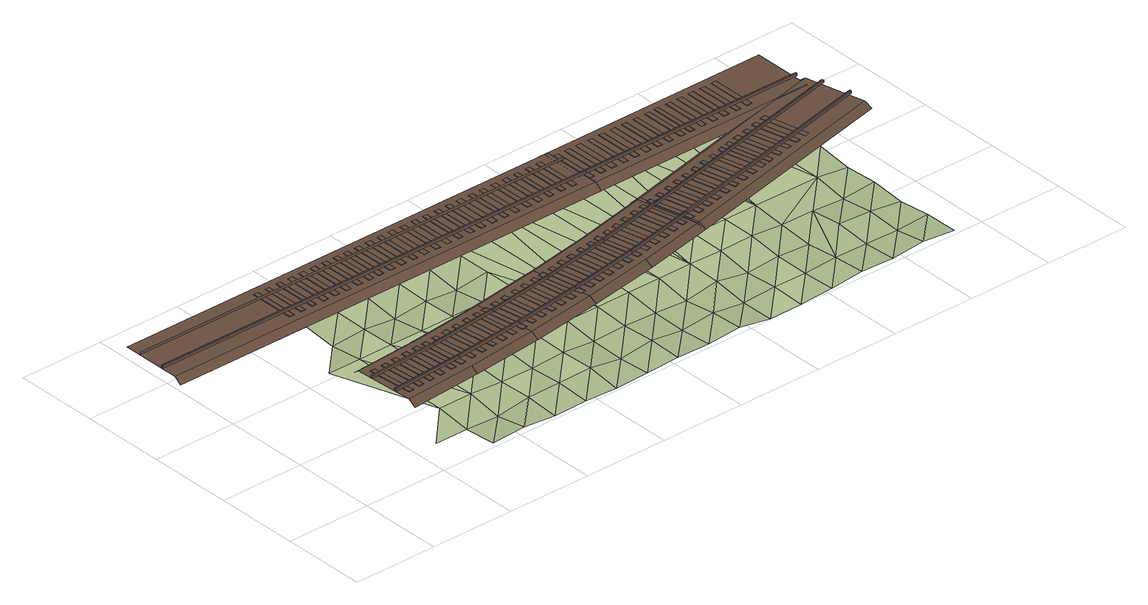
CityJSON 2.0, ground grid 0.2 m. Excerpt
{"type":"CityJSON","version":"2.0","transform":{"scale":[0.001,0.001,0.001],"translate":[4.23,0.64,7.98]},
"CityObjects":{
"terrain1":{"type":"TINRelief","geometry":[{"type":"CompositeSurface","lod":"3","boundaries":[[[0,1,2]],[[3,2,4]],[[3,4,5]],[[6,0,2]],[[7,8,0]],[[3,6,2]],[[6,7,0]],[[9,8,7]],[[10,3,5]],[[10,5,11]],[[12,6,3]],[[13,7,6]],[[14,15,16]],[[17,9,7]],[[12,3,10]],[[17,7,13]],[[18,16,9]],[[19,13,6]],[[12,19,6]],[[20,10,11]],[[18,9,17]],[[18,14,16]],[[21,20,11]],[[22,12,10]],[[23,13,19]],[[24,17,13]],[[22,10,20]],[[25,19,12]],[[18,26,14]],[[23,24,13]],[[27,18,17]],[[25,12,22]],[[25,23,19]],[[28,20,21]],[[27,17,24]],[[28,21,29]],[[30,26,18]],[[31,22,20]],[[27,30,18]],[[25,32,23]],[[33,24,23]],[[28,31,20]],[[34,25,22]],[[32,33,23]],[[35,27,24]],[[31,34,22]],[[36,28,29]],[[35,24,33]],[[37,32,25]],[[38,36,29]],[[37,25,34]],[[39,30,27]],[[40,31,28]],[[35,39,27]],[[41,33,32]],[[40,28,36]],[[42,34,31]],[[37,41,32]],[[43,35,33]],[[40,42,31]],[[42,37,34]],[[44,36,38]],[[41,43,33]],[[45,44,38]],[[46,39,35]],[[47,40,36]],[[46,35,43]],[[48,41,37]],[[44,47,36]],[[48,37,42]],[[49,42,40]],[[50,43,41]],[[49,40,47]],[[51,44,45]],[[49,48,42]],[[48,50,41]],[[50,46,43]],[[51,45,52]],[[53,47,44]],[[51,53,44]],[[54,49,47]],[[55,48,49]],[[55,46,50]],[[48,55,50]],[[53,54,47]],[[56,51,52]],[[57,56,52]],[[49,58,55]],[[59,53,51]],[[59,51,56]],[[60,54,53]],[[61,49,54]],[[59,60,53]],[[61,58,49]],[[62,56,57]],[[63,62,57]],[[64,59,56]],[[60,61,54]],[[62,64,56]],[[65,60,59]],[[65,59,64]],[[66,62,63]],[[66,63,67]],[[68,61,60]],[[69,64,62]],[[65,68,60]],[[66,69,62]],[[70,65,64]],[[69,70,64]],[[71,66,67]],[[72,65,70]],[[73,71,67]],[[65,74,68]],[[69,66,75]],[[75,66,71]],[[76,70,69]],[[72,77,65]],[[75,76,69]],[[78,72,70]],[[77,74,65]],[[71,73,79]],[[76,78,70]],[[80,79,73]],[[81,75,71]],[[79,81,71]],[[82,76,75]],[[82,75,81]],[[83,72,78]],[[84,78,76]],[[85,79,80]],[[83,77,72]],[[82,84,76]],[[86,85,80]],[[79,87,81]],[[84,83,78]],[[85,88,79]],[[87,82,81]],[[87,79,88]],[[89,85,86]],[[82,90,84]],[[91,89,86]],[[92,88,85]],[[84,93,83]],[[90,82,87]],[[92,85,89]],[[94,87,88]],[[92,94,88]],[[95,89,91]],[[96,93,84]],[[94,90,87]],[[90,96,84]],[[97,95,91]],[[98,92,89]],[[95,98,89]],[[99,94,92]],[[99,92,98]],[[100,90,94]],[[99,100,94]],[[101,96,90]],[[100,102,90]],[[102,101,90]],[[102,103,101]]]}]},
"railway1":{"type":"Railway","attributes":{"function":"1855"},"geometry":[{"type":"MultiSurface","lod":"3","boundaries":[[[104,105,106,107]],[[108,104,107,109]],[[109,107,106,110]],[[105,111,110,106]],[[111,108,109,110]],[[112,113,114,115]],[[116,112,115,117]],[[117,115,114,118]],[[113,119,118,114]],[[119,116,117,118]],[[120,121,122,123]],[[124,125,126,127]],[[128,124,127,129]],[[130,131,132,133]],[[134,130,133,135]],[[136,134,135,137]],[[129,127,126,138]],[[125,139,138,126]],[[140,141,142,143]],[[144,145,146,147]],[[139,128,129,138]],[[148,149,150,151]],[[152,153,154,155]],[[156,148,151,157]],[[157,151,150,158]],[[149,159,158,150]],[[160,161,162,163]],[[159,156,157,158]],[[164,165,166,167]],[[168,160,163,169]],[[170,164,167,171]],[[169,163,162,172]],[[171,167,166,173]],[[161,174,172,162]],[[165,175,173,166]],[[176,177,178,179]],[[175,170,171,173]],[[180,181,182,183]],[[184,180,183,185]],[[186,176,179,187]],[[185,183,182,188]],[[187,179,178,189]],[[153,120,123,190,191,154]],[[177,192,189,178]],[[181,193,188,182]],[[193,184,185,188]],[[194,195,196,197]],[[198,199,200,201]],[[202,194,197,203]],[[204,198,201,205]],[[203,197,196,206]],[[205,201,200,207]],[[195,208,206,196]],[[199,209,207,200]],[[209,204,205,207]],[[210,211,212,213]],[[214,215,216,217]],[[218,210,213,219]],[[220,214,217,221]],[[219,213,212,222]],[[221,217,216,223]],[[211,224,222,212]],[[215,225,223,216]],[[225,220,221,223]],[[226,227,228,229]],[[123,122,230,190]],[[231,232,233,234]],[[235,226,229,236]],[[237,231,234,238]],[[133,132,239,240]],[[135,133,240,241]],[[137,135,241,242]],[[236,229,228,243]],[[238,234,233,244]],[[227,245,243,228]],[[232,246,244,233]],[[143,142,247,248]],[[146,143,248,249]],[[147,142,247,250]],[[147,146,249,250]],[[246,237,238,244]],[[251,252,253,254]],[[155,154,191,255]],[[256,257,258,259]],[[260,251,254,261]],[[262,256,259,263]],[[261,254,253,264]],[[263,259,258,265]],[[252,266,264,253]],[[257,267,265,258]],[[267,262,263,265]],[[268,269,270,271]],[[272,273,274,275]],[[276,268,271,277]],[[278,272,275,279]],[[277,271,270,280]],[[279,275,274,281]],[[269,282,280,270]],[[273,283,281,274]],[[284,285,286,287]],[[283,278,279,281]],[[288,289,290,291]],[[292,284,287,293]],[[294,288,291,295]],[[296,297,298,299]],[[293,287,286,300]],[[295,291,290,301]],[[285,302,300,286]],[[289,303,301,290]],[[303,294,295,301]],[[304,305,306,307]],[[308,309,310,311]],[[312,308,311,313]],[[314,315,312,313]],[[316,304,307,317]],[[297,318,319,298]],[[320,321,322,323]],[[324,320,323,325]],[[317,307,306,326]],[[325,323,322,327]],[[305,328,326,306]],[[329,330,331,332]],[[321,333,327,322]],[[334,335,336,337]],[[333,324,325,327]],[[338,334,337,339]],[[340,341,342,343]],[[344,340,343,345]],[[339,337,336,346]],[[345,343,342,347]],[[335,348,346,336]],[[341,349,347,342]],[[350,351,352,353]],[[349,344,345,347]],[[190,230,354,355]],[[356,350,353,357]],[[358,359,360,361]],[[357,353,352,362]],[[363,358,361,364]],[[240,239,365,366]],[[241,240,366,367]],[[242,241,367,368]],[[191,190,355,369]],[[351,370,362,352]],[[364,361,360,371]],[[248,247,372,373]],[[250,249,374,375]],[[376,377,378,379]],[[359,380,371,360]],[[380,363,364,371]],[[255,191,369,381]],[[382,376,379,383]],[[384,385,386,387]],[[383,379,378,388]],[[389,384,387,390]],[[377,391,388,378]],[[390,387,386,392]],[[393,394,395,396]],[[385,397,392,386]],[[397,389,390,392]],[[398,393,396,399]],[[399,396,395,400]],[[401,402,403,404]],[[405,401,404,406]],[[394,407,400,395]],[[406,404,403,408]],[[409,410,411,412]],[[402,413,408,403]],[[413,405,406,408]],[[414,409,412,415]],[[416,417,418,419]],[[417,420,421,418]],[[415,412,411,422]],[[419,418,421,423]],[[410,424,422,411]],[[250,247,372,425,426,375]],[[427,374,249,248,373,428]],[[429,416,419,423]],[[420,429,423,421]],[[430,431,432,433]],[[434,430,433,435]],[[435,433,432,436]],[[437,438,439,440]],[[438,441,442,439]],[[431,443,436,432]],[[440,439,442,444]],[[445,446,447,448]],[[449,437,440,444]],[[441,449,444,442]],[[450,445,448,451]],[[451,448,447,452]],[[453,454,455,456]],[[454,457,458,455]],[[446,459,452,447]],[[456,455,458,460]],[[461,462,463,464]],[[465,453,456,460]],[[457,465,460,458]],[[466,461,464,467]],[[355,354,468,469]],[[366,365,470,471]],[[467,464,463,472]],[[367,366,471,473]],[[368,367,473,474]],[[475,476,477,478]],[[476,479,480,477]],[[462,481,472,463]],[[373,372,425,428]],[[478,477,480,482]],[[375,374,427,426]],[[483,484,485,486]],[[381,369,487,488]],[[489,475,478,482]],[[479,489,482,480]],[[490,483,486,491]],[[491,486,485,492]],[[493,494,495,496]],[[497,493,496,498]],[[484,499,492,485]],[[498,496,495,500]],[[501,502,503,504]],[[494,505,500,495]],[[505,497,498,500]],[[506,501,504,507]],[[507,504,503,508]],[[509,510,511,512]],[[513,509,512,514]],[[502,515,508,503]],[[514,512,511,516]],[[517,518,519,520]],[[510,521,516,511]],[[521,513,514,516]],[[522,517,520,523]],[[523,520,519,524]],[[525,526,527,528]],[[526,529,530,527]],[[518,531,524,519]],[[532,487,369,355,469,533]],[[528,527,530,534]],[[535,536,537,538]],[[539,525,528,534]],[[529,539,534,530]],[[540,535,538,541]],[[541,538,537,542]],[[543,544,545,546]],[[544,547,548,545]],[[536,549,542,537]],[[546,545,548,550]],[[551,552,553,554]],[[555,543,546,550]],[[547,555,550,548]],[[556,551,554,557]],[[557,554,553,558]],[[559,560,561,562]],[[560,563,564,561]],[[552,565,558,553]],[[562,561,564,566]],[[567,568,569,570]],[[571,559,562,566]],[[563,571,566,564]],[[572,567,570,573]],[[469,468,574,533]],[[573,570,569,575]],[[576,577,578,579]],[[568,580,575,569]],[[471,470,581,582]],[[473,471,582,583]],[[577,584,585,578]],[[474,473,583,586]],[[579,578,585,587]],[[428,425,588,589]],[[590,591,592,593]],[[427,428,589,594]],[[426,427,594,595]],[[488,487,532,596]],[[597,576,579,587]],[[584,597,587,585]],[[598,590,593,599]],[[599,593,592,600]],[[591,601,600,592]],[[602,603,604,605]],[[603,606,607,604]],[[605,604,607,608]],[[609,610,611,612]],[[613,602,605,608]],[[606,613,608,607]],[[614,609,612,615]],[[615,612,611,616]],[[610,617,616,611]],[[618,619,620,621]],[[619,622,623,620]],[[624,625,626,627]],[[621,620,623,628]],[[629,618,621,628]],[[622,629,628,623]],[[630,624,627,631]],[[631,627,626,632]],[[633,634,635,636]],[[637,638,639,640]],[[625,641,632,626]],[[638,642,643,639]],[[532,596,574,533]],[[640,639,643,644]],[[645,637,640,644]],[[642,645,644,643]],[[646,647,648,649]],[[650,651,652,653]],[[654,655,656,657]],[[655,658,659,656]],[[318,297,296,660]],[[661,646,649,662]],[[657,656,659,663]],[[662,649,648,664]],[[665,654,657,663]],[[658,665,663,659]],[[647,666,664,648]],[[667,668,669,670]],[[671,672,673,674]],[[675,667,670,676]],[[672,677,678,673]],[[674,673,678,679]],[[676,670,669,680]],[[681,671,674,679]],[[677,681,679,678]],[[668,682,680,669]],[[683,684,685,686]],[[687,683,686,688]],[[689,690,691,692]],[[690,693,694,691]],[[692,691,694,695]],[[688,686,685,696]],[[697,689,692,695]],[[693,697,695,694]],[[684,698,696,685]],[[699,700,701,702]],[[703,699,702,704]],[[705,706,707,708]],[[706,709,710,707]],[[704,702,701,711]],[[708,707,710,712]],[[713,705,708,712]],[[700,714,711,701]],[[709,713,712,710]],[[715,716,717,718]],[[719,715,718,720]],[[721,722,723,724]],[[722,725,726,723]],[[720,718,717,727]],[[724,723,726,728]],[[729,721,724,728]],[[716,730,727,717]],[[725,729,728,726]],[[731,732,733,734]],[[735,731,734,736]],[[737,738,739,740]],[[738,741,742,739]],[[736,734,733,743]],[[740,739,742,744]],[[732,745,743,733]],[[746,737,740,744]],[[741,746,744,742]],[[747,748,749,750]],[[751,747,750,752]],[[753,754,755,756]],[[752,750,749,757]],[[754,758,759,755]],[[756,755,759,760]],[[748,761,757,749]],[[762,753,756,760]],[[758,762,760,759]],[[763,764,765,766]],[[767,763,766,768]],[[769,770,771,772]],[[768,766,765,773]],[[770,774,775,771]],[[764,776,773,765]],[[772,771,775,777]],[[778,769,772,777]],[[774,778,777,775]],[[779,780,781,782]],[[783,779,782,784]],[[785,786,787,788]],[[786,789,790,787]],[[784,782,781,791]],[[788,787,790,792]],[[651,652,793,794]],[[634,635,795,796]],[[780,797,791,781]],[[798,785,788,792]],[[799,800,801,802]],[[789,798,792,790]],[[633,634,796,803]],[[804,805,806,807]],[[808,809,804,807]],[[810,809,808,811]],[[812,813,814,815]],[[813,816,817,814]],[[636,633,803,818]],[[816,819,820,817]],[[821,799,802,822]],[[823,824,825,826]],[[827,823,826,828]],[[829,827,828,830]],[[822,802,801,831]],[[832,833,834,835]],[[650,651,794,836]],[[833,837,838,834]],[[800,839,831,801]],[[835,834,838,840]],[[841,832,835,840]],[[842,843,844,845]],[[837,841,840,838]],[[846,842,845,847]],[[847,845,844,848]],[[849,850,851,852]],[[850,853,854,851]],[[843,855,848,844]],[[852,851,854,856]],[[857,849,852,856]],[[858,859,860,861]],[[853,857,856,854]],[[862,858,861,863]],[[863,861,860,864]],[[865,866,867,868]],[[859,869,864,860]],[[866,870,871,867]],[[868,867,871,872]],[[873,874,875,876]],[[877,865,868,872]],[[870,877,872,871]],[[878,873,876,879]],[[879,876,875,880]],[[881,882,883,884]],[[874,885,880,875]],[[884,883,886,887]],[[888,889,890,891]],[[892,881,884,887]],[[893,888,891,894]],[[894,891,890,895]],[[889,896,895,890]],[[897,898,899,900]],[[901,897,900,902]],[[902,900,899,903]]]}]}
},
"vertices":[
[329,160,20],[250,79,10],[329,79,10],[410,79,6],[329,0,16],[410,0,20],[410,160,20],[329,400,20],[250,400,20],[329,480,12],[490,79,18],[490,0,12],[490,160,15],[410,400,20],[329,720,20],[250,559,20],[329,559,20],[410,480,18],[410,559,20],[490,240,20],[570,79,18],[570,0,14],[570,160,13],[490,400,20],[490,480,10],[570,240,20],[410,720,20],[490,559,20],[650,79,20],[650,0,10],[490,720,20],[650,160,18],[570,400,20],[570,480,17],[650,240,20],[570,559,20],[730,79,8],[650,400,20],[730,0,13],[570,720,20],[730,160,10],[650,480,10],[730,240,20],[650,559,20],[810,79,18],[810,0,16],[650,720,20],[810,160,13],[730,480,20],[810,240,20],[730,559,20],[890,79,8],[890,0,15],[890,160,10],[890,240,20],[730,720,20],[970,79,16],[970,0,20],[810,720,20],[970,160,5],[970,240,20],[890,720,20],[1050,79,6],[1050,0,7],[1050,160,18],[1050,240,20],[1130,79,10],[1130,0,7],[970,720,20],[1130,160,5],[1130,240,18],[1210,79,9],[1130,319,20],[1210,0,12],[1050,720,20],[1210,160,10],[1210,240,20],[1130,720,20],[1210,319,20],[1289,79,14],[1289,0,18],[1289,160,5],[1289,240,12],[1210,720,20],[1289,319,20],[1369,79,12],[1369,0,16],[1369,240,12],[1369,160,20],[1449,79,10],[1449,319,20],[1449,0,22],[1449,160,16],[1289,720,20],[1449,240,7],[1529,79,14],[1369,720,20],[1529,0,15],[1529,160,6],[1529,240,13],[1529,319,10],[1449,720,20],[1529,400,20],[1529,720,20],
[311,230,32],[323,231,32],[323,231,33],[311,230,33],[303,338,32],[303,338,33],[315,338,33],[315,338,32],[340,232,32],[352,234,32],[352,234,33],[340,232,33],[333,340,32],[333,340,33],[345,340,33],[345,340,32],[294,211,32],[295,195,20],[468,207,20],[467,223,32],[369,235,32],[381,236,32],[381,236,33],[369,235,33],[362,343,32],[362,343,33],[292,248,39],[292,248,33],[465,260,33],[465,260,39],[292,252,39],[464,264,39],[292,252,33],[464,264,33],[374,344,33],[374,344,32],[289,314,39],[289,314,33],[458,326,33],[458,326,39],[287,318,33],[287,318,39],[458,330,39],[458,330,33],[398,237,32],[410,238,32],[410,238,33],[398,237,33],[286,370,20],[287,355,32],[455,366,32],[452,382,20],[391,345,32],[391,345,33],[404,346,33],[404,346,32],[315,594,32],[327,594,32],[327,594,33],[315,594,33],[429,239,32],[441,240,32],[441,240,33],[429,239,33],[315,702,32],[315,702,33],[420,347,32],[420,347,33],[327,702,33],[433,348,33],[327,702,32],[433,348,32],[345,594,32],[356,594,32],[356,594,33],[345,594,33],[455,241,32],[468,242,32],[468,242,33],[455,241,33],[445,348,32],[445,348,33],[345,702,32],[345,702,33],[457,349,33],[356,702,33],[640,242,32],[622,384,32],[356,702,32],[457,349,32],[374,594,32],[385,594,32],[385,594,33],[374,594,33],[486,244,32],[497,245,32],[497,245,33],[486,244,33],[374,702,32],[374,702,33],[474,351,32],[474,351,33],[385,702,33],[486,352,33],[385,702,32],[486,352,32],[404,594,32],[416,594,32],[416,594,33],[404,594,33],[515,247,32],[526,248,32],[526,248,33],[515,247,33],[404,702,32],[404,702,33],[503,354,32],[503,354,33],[416,702,33],[516,356,33],[416,702,32],[516,356,32],[433,594,32],[446,594,32],[446,594,33],[433,594,33],[641,225,20],[545,250,32],[557,251,32],[557,251,33],[545,250,33],[433,702,32],[433,702,33],[532,357,32],[532,357,33],[638,278,33],[638,278,39],[638,282,39],[638,282,33],[446,702,33],[545,359,33],[446,702,32],[545,359,32],[627,345,33],[627,345,39],[627,349,39],[627,349,33],[462,594,32],[475,594,32],[475,594,33],[462,594,33],[619,400,20],[574,253,32],[586,254,32],[586,254,33],[574,253,33],[462,702,32],[462,702,33],[563,360,32],[563,360,33],[475,702,33],[574,362,33],[475,702,32],[574,362,32],[493,594,32],[505,594,32],[505,594,33],[493,594,33],[603,256,32],[615,257,32],[615,257,33],[603,256,33],[493,702,32],[493,702,33],[592,364,32],[592,364,33],[505,702,33],[603,364,33],[505,702,32],[603,364,32],[522,594,32],[534,594,32],[534,594,33],[522,594,33],[631,259,32],[643,260,32],[643,260,33],[631,259,33],[522,702,32],[522,702,33],[616,366,32],[616,366,33],[1096,559,20],[1096,576,32],[2,576,32],[2,559,20],[534,702,33],[628,366,33],[534,702,32],[628,366,32],[548,594,32],[560,594,32],[560,594,33],[548,594,33],[2,612,39],[2,612,33],[1102,612,33],[1102,612,39],[2,616,39],[1102,616,39],[1102,616,33],[2,616,33],[548,702,32],[548,702,33],[1096,720,32],[2,720,32],[660,263,32],[672,265,32],[672,265,33],[660,263,33],[644,370,32],[644,370,33],[560,702,33],[657,372,33],[560,702,32],[2,680,39],[2,680,33],[1102,680,33],[1102,680,39],[657,372,32],[577,594,32],[590,594,32],[590,594,33],[577,594,33],[577,702,32],[577,702,33],[689,267,32],[701,269,32],[701,269,33],[689,267,33],[673,374,32],[673,374,33],[590,702,33],[686,376,33],[590,702,32],[686,376,32],[606,594,32],[619,594,32],[619,594,33],[606,594,33],[814,250,20],[811,266,32],[606,702,32],[606,702,33],[718,271,32],[731,273,32],[731,273,33],[718,271,33],[619,702,33],[704,378,32],[704,378,33],[805,301,33],[805,301,39],[805,305,39],[805,305,33],[789,408,32],[619,702,32],[715,380,33],[795,368,33],[795,368,39],[795,372,39],[795,372,33],[637,594,32],[648,594,32],[648,594,33],[637,594,33],[715,380,32],[787,424,20],[637,702,32],[637,702,33],[747,275,32],[760,277,32],[760,277,33],[747,275,33],[648,702,33],[733,382,32],[733,382,33],[648,702,32],[744,384,33],[666,594,32],[678,594,32],[678,594,33],[666,594,33],[744,384,32],[666,702,32],[666,702,33],[678,702,33],[776,279,32],[789,281,32],[789,281,33],[776,279,33],[762,386,32],[762,386,33],[678,702,32],[773,388,33],[696,594,32],[708,594,32],[708,594,33],[696,594,33],[773,388,32],[696,702,32],[696,702,33],[785,388,32],[805,283,32],[805,283,33],[785,388,33],[817,285,32],[817,285,33],[708,702,33],[798,392,33],[708,702,32],[962,398,33],[962,402,33],[962,402,39],[962,398,39],[798,392,32],[726,594,32],[737,594,32],[737,594,33],[726,594,33],[726,702,32],[726,702,33],[737,702,33],[814,394,32],[834,288,32],[834,288,33],[814,394,33],[846,290,32],[846,290,33],[737,702,32],[827,396,33],[755,594,32],[766,594,32],[766,594,33],[755,594,33],[827,396,32],[755,702,32],[755,702,33],[766,702,33],[843,400,32],[862,293,32],[862,293,33],[843,400,33],[875,295,32],[875,295,33],[766,702,32],[856,402,33],[785,594,32],[797,594,32],[797,594,33],[785,594,33],[856,402,32],[785,702,32],[785,702,33],[986,280,20],[983,296,32],[976,330,33],[976,330,39],[797,702,33],[975,334,39],[975,334,33],[872,404,32],[891,297,32],[891,297,33],[872,404,33],[904,300,32],[904,300,33],[797,702,32],[885,406,33],[814,594,32],[826,594,32],[826,594,33],[814,594,33],[955,438,32],[952,452,20],[885,406,32],[814,702,32],[814,702,33],[826,702,33],[920,303,32],[933,305,32],[933,305,33],[920,303,33],[903,410,32],[903,410,33],[826,702,32],[914,412,33],[843,594,32],[856,594,32],[856,594,33],[843,594,33],[914,412,32],[843,702,32],[843,702,33],[856,702,33],[949,308,32],[962,310,32],[962,310,33],[949,308,33],[932,414,32],[932,414,33],[856,702,32],[944,416,33],[874,594,32],[885,594,32],[885,594,33],[874,594,33],[944,416,32],[874,702,32],[874,702,33],[885,702,33],[955,418,32],[978,312,32],[978,312,33],[955,418,33],[989,315,32],[989,315,33],[885,702,32],[1125,474,32],[1154,332,32],[967,422,33],[903,594,32],[914,594,32],[914,594,33],[903,594,33],[967,422,32],[903,702,32],[903,702,33],[914,702,33],[984,424,32],[1006,319,32],[1006,319,33],[984,424,33],[1018,321,32],[1018,321,33],[914,702,32],[996,428,33],[933,594,32],[945,594,32],[945,594,33],[933,594,33],[996,428,32],[933,702,32],[933,702,33],[945,702,33],[1013,430,32],[1035,325,32],[1035,325,33],[1013,430,33],[1047,327,32],[1047,327,33],[945,702,32],[1025,434,33],[962,594,32],[974,594,32],[974,594,33],[962,594,33],[1025,434,32],[962,702,32],[962,702,33],[1157,316,20],[974,702,33],[1042,438,32],[1064,331,32],[1064,331,33],[1042,438,33],[974,702,32],[1153,368,33],[1153,368,39],[1153,372,39],[1076,333,32],[1076,333,33],[1153,372,33],[1054,440,33],[1138,436,33],[1138,436,39],[992,594,32],[1003,594,32],[1003,594,33],[992,594,33],[1138,440,39],[1138,440,33],[1122,489,20],[1054,440,32],[992,702,32],[992,702,33],[1003,702,33],[1003,702,32],[1071,444,32],[1093,337,32],[1093,337,33],[1071,444,33],[1105,340,32],[1105,340,33],[1083,446,33],[1022,594,32],[1034,594,32],[1034,594,33],[1022,594,33],[1083,446,32],[1022,702,32],[1022,702,33],[1034,702,33],[1034,702,32],[1100,450,32],[1122,344,32],[1122,344,33],[1100,450,33],[1134,347,32],[1134,347,33],[1051,594,32],[1063,594,32],[1063,594,33],[1051,594,33],[1112,452,33],[1112,452,32],[1051,702,32],[1051,702,33],[1063,702,33],[1116,472,32],[1148,330,32],[1151,315,20],[1112,487,20],[1124,454,32],[1148,350,32],[1148,350,33],[1124,454,33],[1063,702,32],[1160,352,32],[1160,352,33],[1135,458,33],[1135,458,32],[1096,594,32],[1108,594,32],[1108,594,33],[1096,594,33],[1087,720,32],[1087,576,32],[1087,559,20],[1087,735,20],[1153,462,32],[1176,356,32],[1176,356,33],[1153,462,33],[1189,359,32],[1189,359,33],[1096,735,20],[1096,702,32],[1096,702,33],[1164,464,33],[1108,702,33],[1164,464,32],[1108,702,32],[1125,594,32],[1138,594,32],[1138,594,33],[1125,594,33],[1182,468,32],[1205,362,32],[1205,362,33],[1182,468,33],[1125,702,32],[1125,702,33],[1218,366,32],[1218,366,33],[1193,471,33],[1138,702,33],[1193,471,32],[1138,702,32],[1154,594,32],[1167,594,32],[1167,594,33],[1154,594,33],[1154,702,32],[1154,702,33],[1210,475,32],[1234,370,32],[1234,370,33],[1210,475,33],[1246,372,32],[1246,372,33],[1221,478,33],[1167,702,33],[1221,478,32],[1167,702,32],[1185,594,32],[1196,594,32],[1196,594,33],[1185,594,33],[1185,702,32],[1185,702,33],[1239,482,32],[1263,376,32],[1263,376,33],[1239,482,33],[1275,378,32],[1275,378,33],[1196,702,33],[1250,484,33],[1250,484,32],[1196,702,32],[1214,594,32],[1226,594,32],[1226,594,33],[1214,594,33],[1214,702,32],[1214,702,33],[1268,487,32],[1292,382,32],[1292,382,33],[1268,487,33],[1304,386,32],[1304,386,33],[1226,702,33],[1279,491,33],[1279,491,32],[1226,702,32],[1244,594,32],[1256,594,32],[1256,594,33],[1244,594,33],[1244,702,32],[1244,702,33],[1297,495,32],[1321,390,32],[1321,390,33],[1297,495,33],[1333,392,32],[1333,392,33],[1256,702,33],[1308,497,33],[1256,702,32],[1308,497,32],[1273,594,32],[1285,594,32],[1285,594,33],[1273,594,33],[1273,702,32],[1273,702,33],[1326,501,32],[1350,396,32],[1350,396,33],[1326,501,33],[1285,702,33],[1362,398,32],[1362,398,33],[1337,503,33],[1285,702,32],[1337,503,32],[1303,594,32],[1314,594,32],[1314,594,33],[1303,594,33],[1303,702,32],[1303,702,33],[1355,507,32],[1378,402,32],[1378,402,33],[1355,507,33],[1314,702,33],[1391,406,32],[1391,406,33],[1314,702,32],[1366,511,33],[1366,511,32],[1333,594,32],[1345,594,32],[1345,594,33],[1333,594,33],[1333,702,32],[1333,702,33],[1380,513,32],[1404,408,32],[1404,408,33],[1380,513,33],[1416,412,32],[1416,412,33],[1345,702,33],[1391,517,33],[1646,559,20],[1646,576,32],[1696,440,20],[1692,456,32],[1345,702,32],[1391,517,32],[1358,594,32],[1369,594,32],[1369,594,33],[1358,594,33],[1660,597,32],[1140,366,39],[1140,366,33],[1689,493,33],[1689,493,39],[1689,497,39],[1138,370,39],[1138,370,33],[1689,497,33],[1124,436,33],[1124,436,39],[1673,563,39],[1673,563,33],[1125,432,39],[1675,559,39],[1656,612,20],[1125,432,33],[1675,559,33],[1358,702,32],[1358,702,33],[1087,612,39],[1087,612,33],[1651,612,33],[1651,612,39],[1087,616,39],[1651,616,39],[1087,616,33],[1651,616,33],[1369,702,33],[1407,521,32],[1433,414,32],[1433,414,33],[1407,521,33],[1646,720,32],[1444,418,32],[1444,418,33],[1369,702,32],[1420,523,33],[1420,523,32],[1388,594,32],[1400,594,32],[1400,594,33],[1388,594,33],[1388,702,32],[1388,702,33],[1400,702,33],[1436,527,32],[1462,422,32],[1462,422,33],[1436,527,33],[1473,424,32],[1473,424,33],[1400,702,32],[1449,529,33],[1449,529,32],[1417,594,32],[1430,594,32],[1430,594,33],[1417,594,33],[1417,702,32],[1417,702,33],[1430,702,33],[1465,533,32],[1490,428,32],[1490,428,33],[1465,533,33],[1430,702,32],[1502,430,32],[1502,430,33],[1478,537,33],[1446,594,32],[1459,594,32],[1459,594,33],[1446,594,33],[1478,537,32],[1446,702,32],[1446,702,33],[1459,702,33],[1494,541,32],[1519,434,32],[1519,434,33],[1494,541,33],[1459,702,32],[1531,438,33],[1507,543,33],[1477,594,32],[1489,594,32],[1489,594,33],[1477,594,33],[1507,543,32],[1477,702,32],[1477,702,33],[1489,702,33],[1489,702,32],[1506,594,32],[1518,594,32],[1518,594,33],[1506,594,33],[1506,702,32],[1506,702,33],[1518,702,33]
]}
